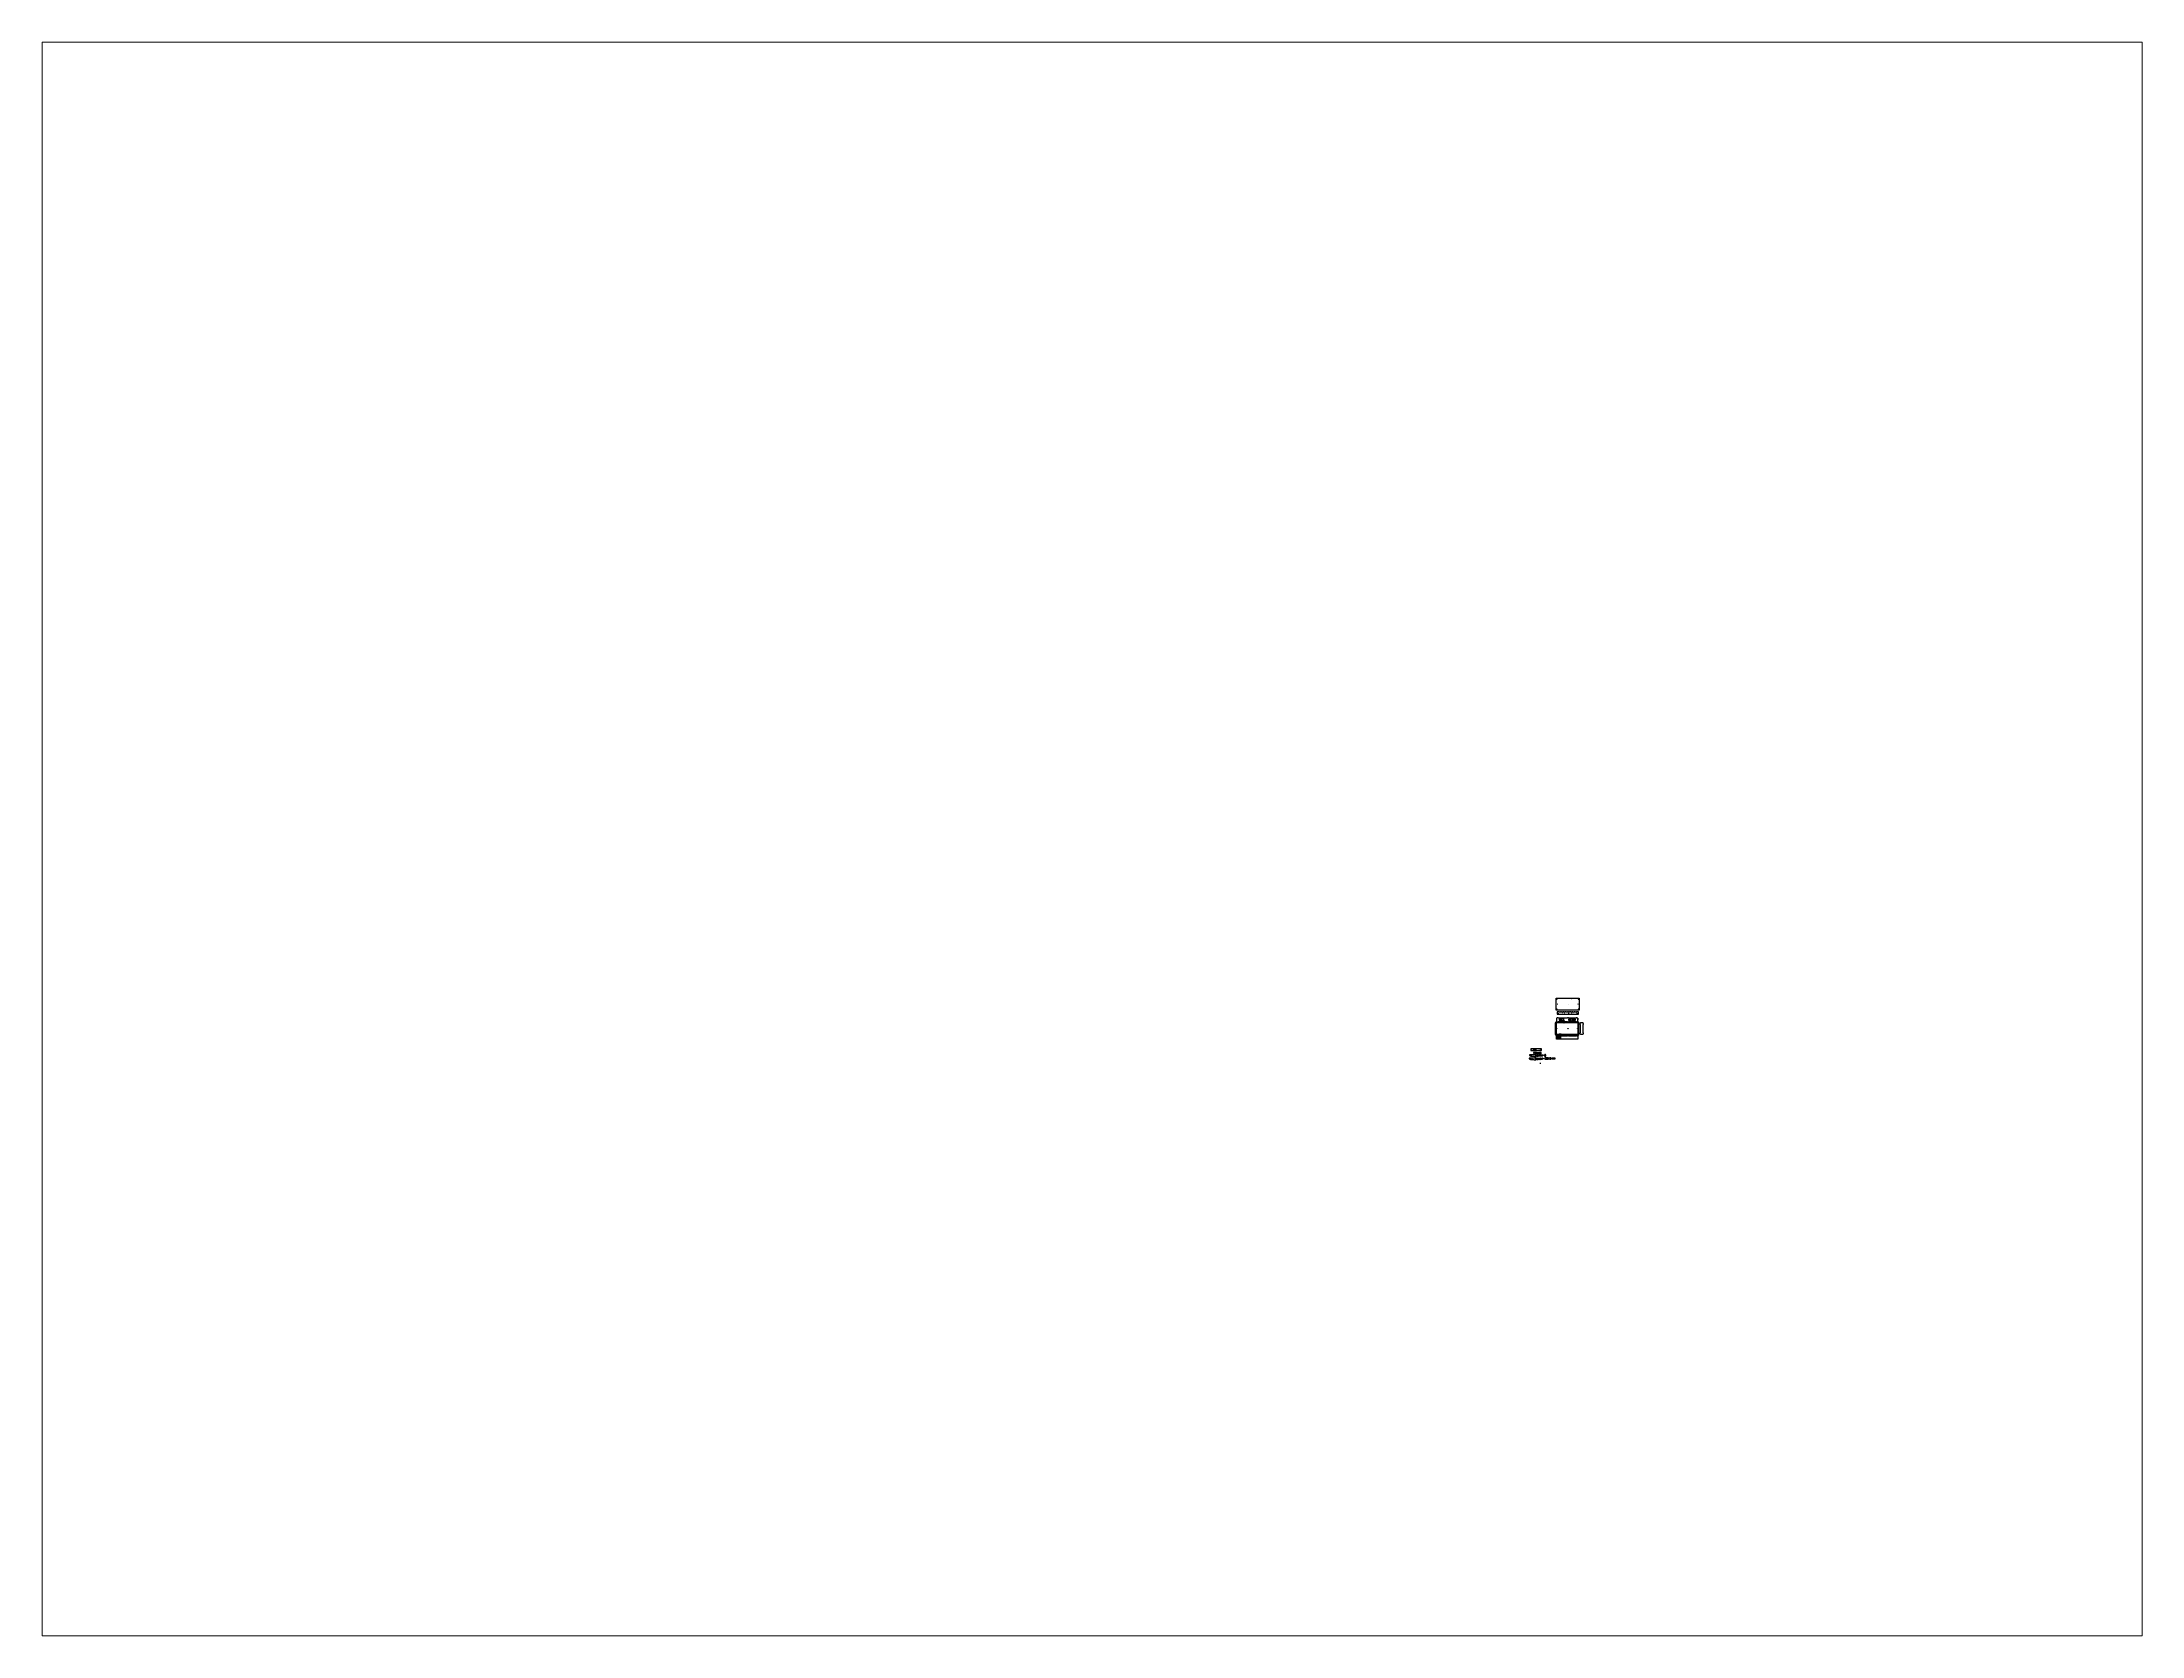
# Paper-space layout 'Layout1' of a CAD drawing. Header units: millimetres. Extents: x 26 to 231, y 20 to 176.
# The model-space entities are those that its viewports show. They can reach past a viewport. Long polylines and large blocks are cut down to what shows.
import ezdxf

# ---------------------------------------------------------------- set-up
doc = ezdxf.new("R2010")
doc.units = ezdxf.units.MM
doc.layers.add('MultiLayer', color=9, linetype='Continuous')
doc.layers.add('Text', color=7, linetype='Continuous')
doc.layers.add('Sketch Geometry (ANSI)', color=50, linetype='Continuous', lineweight=25, plot=False)
doc.styles.get("Standard").update_dxf_attribs({"font": 'arial.ttf'})

# ---------------------------------------------------------------- blocks, each defined once
blk = doc.blocks.new('NY_PMS_440_0025_PH_21')
at = {"layer": 'MultiLayer'}
h = blk.add_hatch(color=9, dxfattribs=at)
edge = h.paths.add_edge_path()
edge.add_arc((0, 0), 1.6, 0, 360)
blk = doc.blocks.new('NY_PMS_440_0025_PH_670')
at = {"layer": 'MultiLayer'}
h = blk.add_hatch(color=9, dxfattribs=at)
edge = h.paths.add_edge_path()
edge.add_arc((0, 0), 1.6, 0, 360)
blk = doc.blocks.new('NY_PMS_440_0025_PH_679')
at = {"layer": 'MultiLayer'}
h = blk.add_hatch(color=9, dxfattribs=at)
edge = h.paths.add_edge_path()
edge.add_arc((0, 0), 1.6, 0, 360)
blk = doc.blocks.new('NY_PMS_440_0025_PH_680')
at = {"layer": 'MultiLayer'}
h = blk.add_hatch(color=9, dxfattribs=at)
edge = h.paths.add_edge_path()
edge.add_arc((0, 0), 1.6, 0, 360)
blk = doc.blocks.new('KEYSTONE5001_938')
at = {"layer": 'MultiLayer'}
h = blk.add_hatch(color=9, dxfattribs=at)
edge = h.paths.add_edge_path()
edge.add_arc((0, 0), 1.02, 0, 360)
blk = doc.blocks.new('KEYSTONE5001_939')
at = {"layer": 'MultiLayer'}
h = blk.add_hatch(color=9, dxfattribs=at)
edge = h.paths.add_edge_path()
edge.add_arc((0, 0), 1.02, 0, 360)
blk = doc.blocks.new('KEYSTONE5001_940')
at = {"layer": 'MultiLayer'}
h = blk.add_hatch(color=9, dxfattribs=at)
edge = h.paths.add_edge_path()
edge.add_arc((0, 0), 1.02, 0, 360)
blk = doc.blocks.new('KEYSTONE5001_941')
at = {"layer": 'MultiLayer'}
h = blk.add_hatch(color=9, dxfattribs=at)
edge = h.paths.add_edge_path()
edge.add_arc((0, 0), 1.02, 0, 360)
blk = doc.blocks.new('KEYSTONE5001_942')
at = {"layer": 'MultiLayer'}
h = blk.add_hatch(color=9, dxfattribs=at)
edge = h.paths.add_edge_path()
edge.add_arc((0, 0), 1.02, 0, 360)
blk = doc.blocks.new('KEYSTONE5001_943')
at = {"layer": 'MultiLayer'}
h = blk.add_hatch(color=9, dxfattribs=at)
edge = h.paths.add_edge_path()
edge.add_arc((0, 0), 1.02, 0, 360)
blk = doc.blocks.new('KEYSTONE5001_944')
at = {"layer": 'MultiLayer'}
h = blk.add_hatch(color=9, dxfattribs=at)
edge = h.paths.add_edge_path()
edge.add_arc((0, 0), 1.02, 0, 360)
blk = doc.blocks.new('KEYSTONE5001_945')
at = {"layer": 'MultiLayer'}
h = blk.add_hatch(color=9, dxfattribs=at)
edge = h.paths.add_edge_path()
edge.add_arc((0, 0), 1.02, 0, 360)
blk = doc.blocks.new('KEYSTONE5000_946')
at = {"layer": 'MultiLayer'}
h = blk.add_hatch(color=9, dxfattribs=at)
edge = h.paths.add_edge_path()
edge.add_arc((0, 0), 1.02, 0, 360)
blk = doc.blocks.new('KEYSTONE5000_947')
at = {"layer": 'MultiLayer'}
h = blk.add_hatch(color=9, dxfattribs=at)
edge = h.paths.add_edge_path()
edge.add_arc((0, 0), 1.02, 0, 360)
blk = doc.blocks.new('KEYSTONE5000_948')
at = {"layer": 'MultiLayer'}
h = blk.add_hatch(color=9, dxfattribs=at)
edge = h.paths.add_edge_path()
edge.add_arc((0, 0), 1.02, 0, 360)
blk = doc.blocks.new('KEYSTONE5000_949')
at = {"layer": 'MultiLayer'}
h = blk.add_hatch(color=9, dxfattribs=at)
edge = h.paths.add_edge_path()
edge.add_arc((0, 0), 1.02, 0, 360)
blk = doc.blocks.new('KEYSTONE5000_950')
at = {"layer": 'MultiLayer'}
h = blk.add_hatch(color=9, dxfattribs=at)
edge = h.paths.add_edge_path()
edge.add_arc((0, 0), 1.02, 0, 360)
blk = doc.blocks.new('KEYSTONE5000_951')
at = {"layer": 'MultiLayer'}
h = blk.add_hatch(color=9, dxfattribs=at)
edge = h.paths.add_edge_path()
edge.add_arc((0, 0), 1.02, 0, 360)
blk = doc.blocks.new('KEYSTONE5000_952')
at = {"layer": 'MultiLayer'}
h = blk.add_hatch(color=9, dxfattribs=at)
edge = h.paths.add_edge_path()
edge.add_arc((0, 0), 1.02, 0, 360)
blk = doc.blocks.new('KEYSTONE5000_953')
at = {"layer": 'MultiLayer'}
h = blk.add_hatch(color=9, dxfattribs=at)
edge = h.paths.add_edge_path()
edge.add_arc((0, 0), 1.02, 0, 360)
blk = doc.blocks.new('CB35_36_CY_986')
at = {"layer": 'MultiLayer'}
blk.add_hatch(color=9, dxfattribs=at).paths.add_polyline_path([(-8.128, 4.826), (5.842, 4.826), (5.842, -4.826), (-8.128, -4.826)])
blk = doc.blocks.new('CB35_36_CY_987')
at = {"layer": 'MultiLayer'}
blk.add_hatch(color=9, dxfattribs=at).paths.add_polyline_path([(-8.128, 4.826), (5.842, 4.826), (5.842, -4.826), (-8.128, -4.826)])
blk = doc.blocks.new('NY_PMS_440_0025_PH_1516')
at = {"layer": 'MultiLayer'}
h = blk.add_hatch(color=9, dxfattribs=at)
edge = h.paths.add_edge_path()
edge.add_arc((0, 0), 1.6, 0, 360)
blk = doc.blocks.new('NY_PMS_440_0025_PH_1517')
at = {"layer": 'MultiLayer'}
h = blk.add_hatch(color=9, dxfattribs=at)
edge = h.paths.add_edge_path()
edge.add_arc((0, 0), 1.6, 0, 360)
blk = doc.blocks.new('NY_PMS_440_0025_PH_1518')
at = {"layer": 'MultiLayer'}
h = blk.add_hatch(color=9, dxfattribs=at)
edge = h.paths.add_edge_path()
edge.add_arc((0, 0), 1.6, 0, 360)
blk = doc.blocks.new('NY_PMS_440_0025_PH_1519')
at = {"layer": 'MultiLayer'}
h = blk.add_hatch(color=9, dxfattribs=at)
edge = h.paths.add_edge_path()
edge.add_arc((0, 0), 1.6, 0, 360)
blk = doc.blocks.new('NY_PMS_440_0025_PH_1520')
at = {"layer": 'MultiLayer'}
h = blk.add_hatch(color=9, dxfattribs=at)
edge = h.paths.add_edge_path()
edge.add_arc((0, 0), 1.6, 0, 360)
blk = doc.blocks.new('NY_PMS_440_0025_PH_1521')
at = {"layer": 'MultiLayer'}
h = blk.add_hatch(color=9, dxfattribs=at)
edge = h.paths.add_edge_path()
edge.add_arc((0, 0), 1.6, 0, 360)
blk = doc.blocks.new('CustomObjectsInViewport2_0')
at = {"color": 0}
blk.add_lwpolyline([(-10016, -10007), (-10016, -10009), (-10063, -10009), (-10063, -10007, 0.414214), (-10063, -10007), (-10067, -10007, 0.414214), (-10067, -10007), (-10067, -10009), (-10070, -10009, 0.414214), (-10072, -10011), (-10072, -10027, 0.414214), (-10070, -10029), (-10067, -10029), (-10067, -10030, 0.414214), (-10067, -10031), (-10063, -10031, 0.414214), (-10063, -10030), (-10063, -10029), (-10016, -10029), (-10016, -10030, 0.414214), (-10015, -10031), (-10011, -10031, 0.414214), (-10011, -10030), (-10011, -10029), (-10009, -10029, 0.414214), (-10007, -10027), (-10007, -10011, 0.414214), (-10009, -10009), (-10011, -10009), (-10011, -10007, 0.414214), (-10011, -10007), (-10015, -10007, 0.414214)], format="xyb", close=True, dxfattribs=at)
for points, weights, knots in [([(-10067, -10019), (-10067, -10018), (-10067, -10018), (-10067, -10018), (-10067, -10018), (-10065, -10018), (-10063, -10018), (-10063, -10018), (-10063, -10018), (-10063, -10018), (-10063, -10019), (-10063, -10019), (-10063, -10019), (-10065, -10019), (-10067, -10019), (-10067, -10019), (-10067, -10019)], [1, 1, 1, 0.707106781187, 1, 1, 1, 0.707106781187, 1, 1, 1, 0.707106781187, 1, 1, 1, 0.707106781187, 1], [0, 0, 0, 1, 1, 2.570796, 2.570796, 3.570796, 3.570796, 5.141593, 5.141593, 6.141593, 6.141593, 7.712389, 7.712389, 8.712389, 8.712389, 10.283185, 10.283185, 10.283185]), ([(-10037, -10023), (-10041, -10023), (-10041, -10019), (-10041, -10015), (-10037, -10015), (-10030, -10015), (-10022, -10015), (-10020, -10015), (-10019, -10016), (-10018, -10017), (-10018, -10018), (-10018, -10018), (-10018, -10019), (-10018, -10020), (-10019, -10021), (-10020, -10023), (-10022, -10023), (-10030, -10023), (-10037, -10023)], [1, 0.707106781187, 1, 0.707106781187, 1, 1, 1, 0.87121462813, 1, 1, 1, 0.859288106328, 1, 1, 1, 0.8674457249, 1, 1, 1], [0, 0, 0, 1.570796, 1.570796, 3.141593, 3.141593, 4.141593, 4.141593, 5.167843, 5.167843, 6.167843, 6.167843, 7.241683, 7.241683, 8.241683, 8.241683, 9.283185, 9.283185, 10.283185, 10.283185, 10.283185]), ([(-10011, -10020), (-10011, -10020), (-10011, -10021), (-10011, -10022), (-10011, -10022), (-10011, -10022), (-10012, -10022), (-10012, -10022), (-10012, -10021), (-10012, -10020), (-10012, -10020), (-10012, -10019), (-10013, -10019), (-10013, -10019), (-10014, -10019), (-10014, -10019), (-10014, -10019), (-10014, -10019), (-10014, -10018), (-10014, -10018), (-10014, -10018), (-10013, -10018), (-10013, -10018), (-10012, -10018), (-10012, -10017), (-10012, -10017), (-10012, -10016), (-10012, -10016), (-10012, -10016), (-10011, -10016), (-10011, -10016), (-10011, -10016), (-10011, -10016), (-10011, -10017), (-10011, -10017), (-10011, -10018), (-10010, -10018), (-10010, -10018), (-10009, -10018), (-10008, -10018), (-10008, -10018), (-10008, -10019), (-10008, -10019), (-10008, -10019), (-10009, -10019), (-10010, -10019), (-10010, -10019), (-10011, -10019), (-10011, -10020)], [1, 1, 1, 0.707106781187, 1, 1, 1, 0.707106781187, 1, 1, 1, 0.707106781187, 1, 1, 1, 0.707106781187, 1, 1, 1, 0.707106781187, 1, 1, 1, 0.707106781187, 1, 1, 1, 0.707106781187, 1, 1, 1, 0.707106781187, 1, 1, 1, 0.707106781187, 1, 1, 1, 0.707106781187, 1, 1, 1, 0.707106781187, 1, 1, 1, 0.707106781187, 1], [0, 0, 0, 1, 1, 2.570796, 2.570796, 3.570796, 3.570796, 5.141593, 5.141593, 6.141593, 6.141593, 7.712389, 7.712389, 8.712389, 8.712389, 10.283185, 10.283185, 11.283185, 11.283185, 12.853982, 12.853982, 13.853982, 13.853982, 15.424778, 15.424778, 16.424778, 16.424778, 17.995574, 17.995574, 18.995574, 18.995574, 20.566371, 20.566371, 21.566371, 21.566371, 23.137167, 23.137167, 24.137167, 24.137167, 25.707963, 25.707963, 26.707963, 26.707963, 28.27876, 28.27876, 29.27876, 29.27876, 30.849556, 30.849556, 30.849556])]:
    blk.add_rational_spline(points, weights, degree=2, knots=knots, dxfattribs=at)
blk = doc.blocks.new('CustomObjectsInViewport3_0')
at = {"color": 0}
for points, weights, knots in [([(-10052, -10030), (-10052, -10031), (-10051, -10031), (-10050, -10031), (-10048, -10031), (-10048, -10031), (-10048, -10030), (-10048, -10029), (-10048, -10029), (-10033, -10029), (-10018, -10029), (-10018, -10029), (-10018, -10030), (-10018, -10031), (-10018, -10031), (-10016, -10031), (-10015, -10031), (-10014, -10031), (-10014, -10030), (-10014, -10029), (-10014, -10029), (-10010, -10029), (-10007, -10029), (-10007, -10029), (-10007, -10028), (-10007, -10027), (-10007, -10026), (-10014, -10019), (-10007, -10011), (-10007, -10010), (-10007, -10009), (-10007, -10009), (-10007, -10009), (-10010, -10009), (-10014, -10009), (-10014, -10008), (-10014, -10007), (-10014, -10007), (-10015, -10007), (-10016, -10007), (-10018, -10007), (-10018, -10007), (-10018, -10007), (-10018, -10008), (-10018, -10009), (-10033, -10009), (-10048, -10009), (-10048, -10008), (-10048, -10007), (-10048, -10007), (-10048, -10007), (-10050, -10007), (-10051, -10007), (-10052, -10007), (-10052, -10007), (-10052, -10008), (-10052, -10009), (-10057, -10009), (-10061, -10009), (-10062, -10009), (-10062, -10009), (-10062, -10019), (-10062, -10028), (-10062, -10029), (-10061, -10029), (-10057, -10029), (-10052, -10029), (-10052, -10029), (-10052, -10030)], [1, 0.707106781187, 1, 1, 1, 0.707106781187, 1, 1, 1, 1, 1, 1, 1, 0.707106781187, 1, 1, 1, 0.707106781187, 1, 1, 1, 1, 1, 0.707106781187, 1, 1, 1, 0.75, 1, 1, 1, 0.707106781187, 1, 1, 1, 1, 1, 0.707106781187, 1, 1, 1, 0.707106781187, 1, 1, 1, 1, 1, 1, 1, 0.707106781187, 1, 1, 1, 0.707106781187, 1, 1, 1, 1, 1, 0.707106781187, 1, 1, 1, 0.707106781187, 1, 1, 1, 1, 1], [0, 0, 0, 1.570796, 1.570796, 2.570796, 2.570796, 4.141593, 4.141593, 5.141593, 5.141593, 6.141593, 6.141593, 7.141593, 7.141593, 8.712389, 8.712389, 9.712389, 9.712389, 11.283185, 11.283185, 12.283185, 12.283185, 13.283185, 13.283185, 14.853982, 14.853982, 15.853982, 15.853982, 17.29945, 17.29945, 18.29945, 18.29945, 19.870246, 19.870246, 20.870246, 20.870246, 21.870246, 21.870246, 23.441043, 23.441043, 24.441043, 24.441043, 26.011839, 26.011839, 27.011839, 27.011839, 28.011839, 28.011839, 29.011839, 29.011839, 30.582635, 30.582635, 31.582635, 31.582635, 33.153432, 33.153432, 34.153432, 34.153432, 35.153432, 35.153432, 36.724228, 36.724228, 37.724228, 37.724228, 39.295024, 39.295024, 40.295024, 40.295024, 41.295024, 41.295024, 41.295024]), ([(-10018, -10015), (-10018, -10014), (-10017, -10014), (-10016, -10014), (-10016, -10015), (-10016, -10016), (-10016, -10018), (-10014, -10018), (-10013, -10018), (-10012, -10018), (-10012, -10019), (-10012, -10020), (-10013, -10020), (-10014, -10020), (-10016, -10020), (-10016, -10021), (-10016, -10023), (-10016, -10024), (-10017, -10024), (-10018, -10024), (-10018, -10023), (-10018, -10021), (-10018, -10020), (-10019, -10020), (-10021, -10020), (-10022, -10020), (-10022, -10019), (-10022, -10018), (-10021, -10018), (-10019, -10018), (-10018, -10018), (-10018, -10016), (-10018, -10015)], [1, 0.707106781187, 1, 0.707106781187, 1, 1, 1, 1, 1, 0.707106781187, 1, 0.707106781187, 1, 1, 1, 1, 1, 0.707106781187, 1, 0.707106781187, 1, 1, 1, 1, 1, 0.707106781187, 1, 0.707106781187, 1, 1, 1, 1, 1], [0, 0, 0, 1.570796, 1.570796, 3.141593, 3.141593, 4.141593, 4.141593, 5.141593, 5.141593, 6.712389, 6.712389, 8.283185, 8.283185, 9.283185, 9.283185, 10.283185, 10.283185, 11.853982, 11.853982, 13.424778, 13.424778, 14.424778, 14.424778, 15.424778, 15.424778, 16.995574, 16.995574, 18.566371, 18.566371, 19.566371, 19.566371, 20.566371, 20.566371, 20.566371])]:
    blk.add_rational_spline(points, weights, degree=2, knots=knots, dxfattribs=at)
blk = doc.blocks.new('CustomObjectsInViewport6_0')
at = {"color": 0}
blk.add_rational_spline([(-10007, -10027), (-10007, -10029), (-10009, -10029), (-10013, -10029), (-10018, -10029), (-10019, -10029), (-10019, -10029), (-10019, -10030), (-10019, -10030), (-10019, -10031), (-10019, -10031), (-10023, -10031), (-10027, -10031), (-10027, -10031), (-10027, -10030), (-10027, -10030), (-10027, -10029), (-10027, -10029), (-10028, -10029), (-10030, -10029), (-10032, -10029), (-10032, -10029), (-10032, -10028), (-10032, -10027), (-10032, -10026), (-10032, -10025), (-10031, -10025), (-10021, -10025), (-10012, -10025), (-10011, -10025), (-10011, -10024), (-10011, -10019), (-10011, -10014), (-10011, -10013), (-10012, -10013), (-10021, -10013), (-10031, -10013), (-10032, -10013), (-10032, -10012), (-10032, -10010), (-10032, -10009), (-10032, -10009), (-10032, -10009), (-10030, -10009), (-10028, -10009), (-10027, -10009), (-10027, -10008), (-10027, -10008), (-10027, -10007), (-10027, -10007), (-10027, -10007), (-10023, -10007), (-10019, -10007), (-10019, -10007), (-10019, -10007), (-10019, -10008), (-10019, -10008), (-10019, -10009), (-10018, -10009), (-10013, -10009), (-10009, -10009), (-10007, -10009), (-10007, -10011), (-10007, -10019), (-10007, -10027)], [1, 0.707106781187, 1, 1, 1, 0.707106781187, 1, 1, 1, 0.707106781187, 1, 1, 1, 0.707106781187, 1, 1, 1, 0.707106781187, 1, 1, 1, 0.707106781187, 1, 1, 1, 0.707106781187, 1, 1, 1, 0.707106781187, 1, 1, 1, 0.707106781187, 1, 1, 1, 0.707106781187, 1, 1, 1, 0.707106781187, 1, 1, 1, 0.707106781187, 1, 1, 1, 0.707106781187, 1, 1, 1, 0.707106781187, 1, 1, 1, 0.707106781187, 1, 1, 1, 0.707106781187, 1, 1, 1], degree=2, knots=[0, 0, 0, 1.570796, 1.570796, 2.570796, 2.570796, 4.141593, 4.141593, 5.141593, 5.141593, 6.712389, 6.712389, 7.712389, 7.712389, 9.283185, 9.283185, 10.283185, 10.283185, 11.853982, 11.853982, 12.853982, 12.853982, 14.424778, 14.424778, 15.424778, 15.424778, 16.995574, 16.995574, 17.995574, 17.995574, 19.566371, 19.566371, 20.566371, 20.566371, 22.137167, 22.137167, 23.137167, 23.137167, 24.707963, 24.707963, 25.707963, 25.707963, 27.27876, 27.27876, 28.27876, 28.27876, 29.849556, 29.849556, 30.849556, 30.849556, 32.420352, 32.420352, 33.420352, 33.420352, 34.991149, 34.991149, 35.991149, 35.991149, 37.561945, 37.561945, 38.561945, 38.561945, 40.132741, 40.132741, 41.132741, 41.132741, 41.132741], dxfattribs=at)

msp = doc.modelspace()

# ---------------------------------------------------------------- linework, layer by layer
for p, q in [((544, 974), (544, 974)), ((586, 974), (586, 974)), ((628, 974), (628, 974)), ((670, 974), (670, 974)), ((880, 974), (880, 974)), ((890, 859), (890, 830)), ((528, 572), (533, 572))]:
    msp.add_line(p, q)
for points in [[(525, 1001), (510, 1001, -0.414214), (509, 1001), (509, 1210, -0.414214), (510, 1211), (525, 1211), (899, 1211), (914, 1211, -0.414214), (914, 1210), (914, 1001, -0.414214), (914, 1001), (899, 1001)], [(516, 796), (890, 796, -0.414214), (905, 780), (905, 571, -0.414214), (890, 556), (516, 556, -0.414214), (500, 571), (500, 780, -0.414214)], [(516, 800), (530, 800), (530, 797, 0.414214), (531, 796), (545, 796, 0.414214), (545, 797), (545, 800), (711, 800), (711, 797, 0.414214), (711, 796), (725, 796, 0.414214), (726, 797), (726, 800), (860, 800), (860, 797, 0.414214), (861, 796), (875, 796, 0.414214), (875, 797), (875, 800), (890, 800, 0.414117), (890, 801), (890, 859, 0.414311), (890, 859), (875, 859), (875, 863, 0.414214), (875, 863), (861, 863, 0.414214), (860, 863), (860, 859), (726, 859), (726, 863, 0.414214), (725, 863), (711, 863, 0.414214), (711, 863), (711, 859), (545, 859), (545, 863, 0.414214), (545, 863), (531, 863, 0.414214), (530, 863), (530, 859), (516, 859, 0.414214), (515, 859), (515, 801, 0.414214), (516, 800)], [(587, 830), (587, 841, 0.414214), (586, 842), (562, 842, 0.414214), (561, 841), (561, 830), (561, 823, 0.414214), (562, 822), (586, 822, 0.414214), (587, 823)], [(615, 848), (628, 848, -0.21258), (639, 837), (639, 823, -0.21258), (628, 812), (615, 812, -0.21258), (604, 823), (604, 837, -0.21258)], [(750, 830), (750, 841, 0.414214), (749, 842), (725, 842, 0.414214), (724, 841), (724, 830), (724, 823, 0.414214), (725, 822), (749, 822, 0.414214), (750, 823)], [(791, 848), (778, 848, 0.21258), (767, 837), (767, 823, 0.21258), (778, 812), (791, 812, 0.21258), (802, 823), (802, 837, 0.21258)], [(810, 830), (810, 823, 0.414214), (811, 822), (849, 822, 0.414214), (850, 823), (850, 830), (850, 841, 0.414214), (849, 842), (811, 842, 0.414214), (810, 841)], [(935, 751), (931, 751, -0.414214), (931, 751), (931, 765, -0.414214), (931, 766), (935, 766), (935, 780, -0.414214), (935, 781), (979, 781, -0.414214), (980, 780), (980, 766), (983, 766, -0.414214), (984, 765), (984, 751, -0.414214), (983, 751), (980, 751), (980, 601), (983, 601, -0.414214), (984, 600), (984, 586, -0.414214), (983, 586), (980, 586), (980, 571, -0.414214), (979, 571), (935, 571, -0.414214), (935, 571), (935, 586), (931, 586, -0.414214), (931, 586), (931, 600, -0.414214), (931, 601), (935, 601)], [(516, 551), (530, 551), (530, 555, -0.414214), (531, 555), (545, 555, -0.414214), (545, 555), (545, 551), (711, 551), (711, 555, -0.414214), (711, 555), (725, 555, -0.414214), (726, 555), (726, 551), (860, 551), (860, 555, -0.414214), (861, 555), (875, 555, -0.414214), (875, 555), (875, 551), (890, 551, -0.414117), (890, 551), (890, 493, -0.414311), (890, 492), (875, 492), (875, 489, -0.414214), (875, 488), (861, 488, -0.414214), (860, 489), (860, 492), (726, 492), (726, 489, -0.414214), (725, 488), (711, 488, -0.414214), (711, 489), (711, 492), (545, 492), (545, 489, -0.414214), (545, 488), (531, 488, -0.414214), (530, 489), (530, 492), (516, 492, -0.414214), (515, 493), (515, 551, -0.414214), (516, 551)], [(528, 503), (539, 503, 0.414214), (539, 504), (539, 533, 0.414214), (539, 533), (528, 533, 0.414214), (527, 533), (527, 504, 0.414214)], [(543, 503), (554, 503, 0.414214), (554, 504), (554, 533, 0.414214), (554, 533), (543, 533, 0.414214), (542, 533), (542, 504, 0.414214)], [(567, 499), (575, 499, 0.414214), (575, 500), (575, 529, 0.414214), (575, 529), (567, 529, 0.414214), (566, 529), (566, 500, 0.414214)], [(581, 499), (589, 499, 0.414214), (590, 500), (590, 529, 0.414214), (589, 529), (581, 529, 0.414214), (581, 529), (581, 500, 0.414214)]]:
    msp.add_lwpolyline(points, format="xyb", close=True)
for points in [[(513, 1196), (513, 1181), (517, 1181), (517, 1196)], [(910, 1196), (910, 1181), (906, 1181), (906, 1196)], [(504, 766), (504, 751), (508, 751), (508, 766)], [(513, 1016), (513, 1031), (517, 1031), (517, 1016)], [(530, 792), (545, 792), (545, 788), (530, 788)], [(543, 932), (558, 932), (558, 936), (543, 936)], [(711, 792), (726, 792), (726, 788), (711, 788)], [(723, 932), (738, 932), (738, 936), (723, 936)], [(860, 792), (875, 792), (875, 788), (860, 788)], [(873, 932), (888, 932), (888, 936), (873, 936)], [(901, 751), (901, 766), (897, 766), (897, 751)], [(910, 1016), (910, 1031), (906, 1031), (906, 1016)], [(504, 586), (504, 601), (508, 601), (508, 586)], [(530, 560), (545, 560), (545, 564), (530, 564)], [(711, 560), (726, 560), (726, 564), (711, 564)], [(860, 560), (875, 560), (875, 564), (860, 564)], [(901, 601), (901, 586), (897, 586), (897, 601)]]:
    msp.add_lwpolyline(points, close=True)
at = {"color": 242, "true_color": 0xcd2027}
for points in [[(529, 928), (902, 928, 0.414214), (903, 929), (903, 944), (903, 973, 0.414214), (902, 974), (879, 974, 0.414214), (878, 973), (878, 964, -2.414214), (878, 964), (875, 964), (872, 964, -2.414214), (872, 964), (872, 973, 0.414214), (871, 974), (866, 974, 0.414214), (865, 973), (865, 967, -0.414214), (864, 966), (855, 966), (846, 966, -0.414214), (845, 967), (845, 973, 0.414214), (844, 974), (839, 974, 0.414214), (838, 973), (838, 964, -2.414214), (838, 964), (835, 964), (832, 964, -2.414214), (832, 964), (832, 973, 0.414214), (831, 974), (826, 974, 0.414214), (825, 973), (825, 967, -0.414214), (824, 966), (815, 966), (806, 966, -0.414214), (805, 967), (805, 973, 0.414214), (804, 974), (799, 974, 0.414214), (798, 973), (798, 964, -2.414214), (798, 964), (795, 964), (792, 964, -2.414214), (792, 964), (792, 973, 0.414214), (791, 974), (786, 974, 0.414214), (785, 973), (785, 967, -0.414214), (784, 966), (775, 966), (766, 966, -0.414214), (765, 967), (765, 973, 0.414214), (764, 974), (759, 974, 0.414214), (758, 973), (758, 964, -2.414214), (758, 964), (755, 964), (752, 964, -2.414214), (752, 964), (752, 973, 0.414214), (751, 974), (746, 974, 0.414214), (745, 973), (745, 967, -0.414214), (744, 966), (735, 966), (726, 966, -0.414214), (725, 967), (725, 973, 0.414214), (724, 974), (719, 974, 0.414214), (718, 973), (718, 964, -2.414214), (718, 964), (715, 964), (712, 964, -2.414214), (712, 964), (712, 973, 0.414214), (711, 974), (706, 974, 0.414214), (705, 973), (705, 967, -0.414214), (704, 966), (695, 966), (686, 966, -0.414214), (685, 967), (685, 973, 0.414214), (684, 974), (679, 974, 0.414214), (678, 973), (678, 964, -2.414214), (678, 964), (675, 964), (672, 964, -2.414214), (672, 964), (672, 973, 0.414214), (671, 974), (666, 974, 0.414214), (665, 973), (665, 967, -0.414214), (664, 966), (655, 966), (646, 966, -0.414214), (645, 967), (645, 973, 0.414214), (644, 974), (639, 974, 0.414214), (638, 973), (638, 964, -2.414214), (638, 964), (635, 964), (632, 964, -2.414214), (632, 964), (632, 973, 0.414214), (631, 974), (626, 974, 0.414214), (625, 973), (625, 967, -0.414214), (624, 966), (615, 966), (606, 966, -0.414214), (605, 967), (605, 973, 0.414214), (604, 974), (599, 974, 0.414214), (598, 973), (598, 964, -2.414214), (598, 964), (595, 964), (592, 964, -2.414214), (592, 964), (592, 973, 0.414214), (591, 974), (586, 974, 0.414214), (585, 973), (585, 967, -0.414214), (584, 966), (575, 966), (566, 966, -0.414214), (565, 967), (565, 973, 0.414214), (564, 974), (559, 974, 0.414214), (558, 973), (558, 964, -2.414214), (558, 964), (555, 964), (552, 964, -2.414214), (552, 964), (552, 973, 0.414214), (551, 974), (528, 974, 0.414214), (528, 973), (528, 944), (528, 929, 0.414214)], [(155, 188, 0.29898), (155, 188, 0.002297), (155, 189, 0.29898), (155, 189, 0.037995), (152, 191, -0.337234), (152, 191, 0.002207), (152, 192, -0.337234), (152, 192, 0.037995), (156, 193, 0.29898), (156, 193, 0.002297), (156, 194, 0.29898), (156, 194, 0.037995), (153, 196, -0.337234), (153, 196, 0.002207), (153, 197, -0.337234), (153, 197, 0.037995), (156, 198, 0.29898), (156, 198, 0.002297), (156, 199, 0.29898), (156, 199, 0.037995), (153, 200, -0.337234), (153, 200, 0.002207), (153, 201, -0.337234), (153, 202, 0.037995), (156, 203, 0.29898), (157, 203, 0.002297), (157, 204, 0.29898), (157, 204, 0.037995), (153, 205, -0.337234), (153, 205, 0.002207), (153, 206, -0.337234), (153, 206, 0.037995), (157, 207, 0.29898), (157, 207, 0.002297), (157, 208, 0.29898), (157, 209, 0.037995), (153, 210, -0.337234), (153, 210, 0.002207), (153, 211, -0.337233), (153, 211, 0.037994), (156, 212, 0.29898), (157, 212, 0.002297), (157, 213, 0.29898), (156, 213, 0.037035), (153, 214, 0.052181), (153, 214), (44, 214, 0.132002), (43, 214, 0.266228), (40, 208, 0.253418), (43, 201), (65, 189, 0.052962), (67, 189, 0.038372), (67, 189), (129, 189, -0.414214), (129, 189), (129, 185, 0.414214), (130, 185), (132, 185), (138, 185), (154, 185, 0.74267), (154, 185, 0.029539), (151, 186, -0.337234), (151, 187, 0.002197), (151, 188, -0.337213), (152, 188, 0.037974)], [(68, 197, -2.414214), (68, 197), (68, 207, -2.414214), (68, 207), (72, 207, -2.414214), (72, 207), (72, 197, -2.414214), (72, 197)], [(169, 188, -0.29898), (169, 188, -0.002297), (169, 189, -0.29898), (169, 189, -0.037995), (172, 191, 0.337234), (172, 191, -0.002207), (172, 192, 0.337234), (172, 192, -0.037995), (168, 193, -0.29898), (168, 193, -0.002297), (168, 194, -0.29898), (168, 194, -0.037995), (171, 195, 0.337234), (171, 196, -0.002207), (171, 197, 0.337234), (171, 197, -0.037995), (168, 197, -0.29898), (168, 198, -0.002297), (168, 199, -0.29898), (168, 199, -0.037995), (171, 200, 0.337234), (171, 200, -0.002207), (171, 201, 0.337234), (171, 201, -0.037995), (168, 202, -0.29898), (167, 202, -0.002297), (167, 203, -0.29898), (167, 204, -0.037995), (171, 205, 0.337234), (171, 205, -0.002207), (171, 206, 0.337234), (171, 206, -0.037995), (167, 207, -0.29898), (167, 207, -0.002297), (167, 208, -0.29898), (167, 208, -0.037995), (171, 209, 0.337234), (171, 210, -0.002207), (171, 211, 0.337233), (171, 211, -0.037994), (168, 212, -0.29898), (167, 212, -0.002297), (167, 213, -0.29898), (168, 213, -0.037035), (171, 214, -0.052181), (171, 214), (280, 214, -0.132002), (281, 214, -0.266228), (284, 207, -0.253418), (281, 201), (259, 189, -0.052962), (257, 189, -0.038372), (257, 189), (195, 189, 0.414214), (195, 189), (195, 185, -0.414214), (194, 185), (192, 185), (186, 185), (170, 185, -0.74267), (170, 185, -0.029539), (173, 186, 0.337234), (173, 186, -0.002197), (173, 187, 0.337213), (172, 187, -0.037974)], [(256, 196, 2.414214), (256, 197), (256, 206, 2.414214), (256, 206), (252, 206, 2.414214), (252, 206), (252, 197, 2.414214), (252, 196)], [(311, 188, 0.414214), (312, 187), (320, 187, 0.414214), (321, 188), (321, 193), (325, 193, 0.414214), (326, 194), (326, 212, 0.414214), (325, 213), (321, 213), (321, 218, 0.414214), (320, 219), (312, 219, 0.414214), (311, 218), (311, 213), (307, 213, 0.414214), (306, 212), (306, 194, 0.414214), (307, 193), (311, 193)]]:
    msp.add_lwpolyline(points, format="xyb", close=True, dxfattribs=at)
for points in [[(603, 846), (603, 846)], [(603, 814), (603, 814)], [(605, 849), (606, 849)], [(606, 811), (605, 811)], [(637, 849), (638, 849)], [(638, 811), (637, 811)], [(640, 846), (640, 846)], [(640, 814), (640, 814)], [(766, 846), (766, 846)], [(766, 814), (766, 814)], [(769, 849), (768, 849)], [(768, 811), (769, 811)], [(801, 849), (800, 849)], [(800, 811), (801, 811)], [(803, 846), (803, 846)], [(803, 814), (803, 814)]]:
    msp.add_lwpolyline(points)
at = {"color": 165, "true_color": 0x5e67af}
for points in [[(34, 150, 0.248049), (37, 143), (59, 132, 0.094323), (61, 131), (123, 131, -0.414214), (123, 131), (123, 128, 0.414214), (124, 127), (126, 127), (151, 127, 0.356751), (152, 127, 0.024505), (153, 138, -0.195334), (154, 140, 0.189209), (155, 142, 0.016186), (156, 150), (156, 154, 0.414214), (154, 156), (85, 156, -0.293253), (85, 157, 0.293253), (83, 158), (79, 158, 0.293253), (77, 157, -0.293253), (77, 156), (51, 156, -0.293253), (51, 157, 0.293253), (49, 158), (45, 158, 0.293253), (43, 157, -0.293253), (43, 156), (38, 156, 0.132002), (37, 156, 0.268935), (34, 150, -0.002526)], [(49, 156), (49, 154, -0.414214), (49, 154), (45, 154, -0.414214), (45, 154), (45, 156, -0.414214), (45, 156), (49, 156, -0.414214)], [(62, 139, -2.414214), (62, 139), (62, 149, -2.414214), (62, 149), (66, 149, -2.414214), (66, 149), (66, 139, -2.923988), (66, 139)], [(83, 156), (83, 154, -0.414214), (83, 154), (79, 154, -0.414214), (79, 154), (79, 156, -0.414214), (79, 156), (83, 156, -0.414214)], [(141, 135), (146, 135, -0.414214), (146, 135), (146, 133, -0.414214), (146, 133), (141, 133, -0.414214), (141, 133), (141, 135, -0.414214)], [(151, 143), (151, 152, -0.414214), (151, 152), (153, 152, -0.414214), (153, 152), (153, 143, -0.414214), (153, 143), (151, 143, -0.414214)], [(285, 150, -0.248049), (282, 143), (259, 132, -0.094323), (258, 131), (196, 131, 0.414214), (195, 131), (195, 128, -0.414214), (195, 127), (193, 127), (167, 127, -0.356751), (167, 127, -0.024505), (165, 138, 0.195334), (165, 140, -0.189209), (163, 142, -0.016186), (163, 150), (163, 154, -0.414214), (165, 156), (233, 156, 0.293253), (234, 157, -0.293253), (235, 158), (239, 158, -0.293253), (241, 157, 0.293253), (242, 156), (267, 156, 0.293253), (268, 157, -0.293253), (269, 158), (273, 158, -0.293253), (275, 157, 0.293253), (276, 156), (281, 156, -0.132002), (281, 156, -0.268935), (285, 150, 0.002526)], [(167, 143), (167, 152, 0.414214), (167, 152), (165, 152, 0.414214), (165, 152), (165, 143, 0.414214), (165, 143), (167, 143, 0.414214)], [(177, 135), (173, 135, 0.414214), (173, 135), (173, 133, 0.414214), (173, 133), (177, 133, 0.414214), (177, 133), (177, 135, 0.414214)], [(235, 156), (235, 154, 0.414214), (235, 154), (239, 154, 0.414214), (239, 154), (239, 156, 0.414214), (239, 156), (235, 156, 0.414214)], [(256, 139, 2.414214), (256, 139), (256, 149, 2.414214), (256, 149), (252, 149, 2.414214), (252, 149), (252, 139, 2.923988), (252, 139)], [(269, 156), (269, 154, 0.414214), (269, 154), (273, 154, 0.414214), (273, 154), (273, 156, 0.414214), (273, 156), (269, 156, 0.414214)]]:
    msp.add_lwpolyline(points, format="xyb", close=True, dxfattribs=at)
at = {"color": 114, "true_color": 0x139b48}
for points in [[(252, 322, 0.414214), (251, 323), (68, 323, 0.414214), (67, 322), (67, 303, 0.414214), (68, 302), (75, 302, -0.414214), (75, 302), (75, 298, -0.414214), (75, 298), (68, 298, 0.414214), (67, 297), (67, 291, 0.414214), (68, 290), (251, 290, 0.414214), (252, 291), (252, 297, 0.414214), (251, 298), (244, 298, -0.414214), (244, 298), (244, 302, -0.414214), (244, 302), (251, 302, 0.414214), (252, 303)], [(114, 296, 0.137707), (120, 316, 1), (114, 316, -0.137707), (109, 300, 1)], [(145, 316, 0.05273), (147, 298, -1), (141, 297, -0.05273), (139, 316, -1)], [(159, 295, -0.414214), (159, 295), (169, 295, -0.414214), (169, 295), (169, 293, -0.414214), (169, 293), (159, 293, -0.414214), (159, 293)], [(214, 293), (204, 293, -0.414214), (204, 293), (204, 295, -0.414214), (204, 295), (214, 295, -0.414214), (214, 295), (214, 293, -0.414214)]]:
    msp.add_lwpolyline(points, format="xyb", close=True, dxfattribs=at)
at = {"color": 165, "true_color": 0x5e67af}
for points in [[(90, 135), (94, 135), (94, 133), (90, 133)], [(229, 135), (224, 135), (224, 133), (229, 133)]]:
    msp.add_lwpolyline(points, close=True, dxfattribs=at)
at = {"color": 52, "true_color": 0xc8c92d}
for points in [[(141, 229), (155, 229, 0.018011), (154, 230, 0.007013), (155, 231, 0.048281), (158, 230, 0.007013), (159, 231, 0.048281), (156, 234, 0.00756), (157, 235, 0.048281), (160, 235, 0.007013), (161, 236, 0.048281), (158, 238, 0.007013), (158, 239, 0.048281), (162, 239, 0.007013), (162, 240, 0.048281), (159, 242, 0.007013), (159, 243, 0.048281), (163, 244, 0.007013), (163, 245, 0.048281), (160, 247, 0.007013), (160, 248, 0.048281), (164, 249, 0.007013), (164, 250, 0.048281), (160, 251, 0.007013), (160, 252, 0.048281), (164, 254, 0.007057), (163, 255, 0.018956), (162, 255, -0.131865), (161, 256), (160, 257, 0.197777), (158, 258), (117, 258, 0.127475), (116, 258, 0.565437), (116, 245)], [(155, 240, -2.414214), (154, 239), (152, 239, -2.414214), (152, 240), (152, 251, -2.414214), (152, 251), (154, 251, -2.414214), (155, 251)], [(187, 229), (173, 229, -0.018011), (174, 230, -0.007013), (174, 231, -0.048281), (170, 230, -0.007013), (169, 231, -0.048281), (172, 234, -0.00756), (171, 235, -0.048281), (168, 235, -0.007013), (167, 236, -0.048281), (170, 238, -0.007013), (170, 239, -0.048281), (166, 239, -0.007013), (166, 241, -0.048281), (169, 243, -0.007013), (169, 244, -0.048281), (165, 244, -0.007013), (165, 245, -0.048281), (168, 247, -0.007013), (168, 248, -0.048281), (165, 249, -0.007013), (165, 250, -0.048281), (168, 251, -0.007013), (168, 253, -0.048281), (165, 254, -0.007057), (165, 255, -0.018956), (166, 256, 0.131865), (167, 256), (169, 258, -0.197777), (170, 258), (211, 258, -0.127475), (212, 258, -0.565437), (212, 245)], [(173, 240, 2.414214), (174, 240), (176, 240, 2.414214), (177, 240), (177, 251, 2.414214), (176, 252), (174, 252, 2.414214), (173, 251)]]:
    msp.add_lwpolyline(points, format="xyb", close=True, dxfattribs=at)
at = {"color": 114, "true_color": 0x139b48}
msp.add_lwpolyline([(252, 303), (252, 322)], dxfattribs=at)
for centre, radius in [((529, 1206), 1.6), ((656, 1206), 1.6), ((777, 1206), 1.6), ((895, 1206), 1.6), ((520, 776), 1.6), ((529, 1106), 1.6), ((529, 1005), 1.6), ((605, 846), 2.75), ((605, 814), 2.75), ((637, 846), 2.75), ((637, 814), 2.75), ((647, 776), 1.6), ((649, 814), 2.75), ((727, 1106), 1.6), ((727, 1005), 1.6), ((768, 846), 2.75), ((768, 814), 2.75), ((768, 776), 1.6), ((800, 846), 2.75), ((800, 814), 2.75), ((813, 814), 2.75), ((886, 776), 1.6), ((895, 1106), 1.6), ((895, 1005), 1.6), ((520, 676), 1.6), ((520, 575), 1.6), ((718, 676), 1.6), ((718, 575), 1.6), ((886, 676), 1.6), ((886, 575), 1.6)]:
    msp.add_circle(centre, radius)
at = {"color": 242, "true_color": 0xcd2027}
for centre, radius in [((532, 948), 1.6), ((566, 961), 0.45), ((584, 961), 0.45), ((606, 961), 0.45), ((624, 961), 0.45), ((646, 961), 0.45), ((659, 948), 1.6), ((664, 961), 0.45), ((686, 961), 0.45), ((704, 961), 0.45), ((726, 961), 0.45), ((731, 948), 1.6), ((744, 961), 0.45), ((766, 961), 0.45), ((781, 948), 1.6), ((784, 961), 0.45), ((806, 961), 0.45), ((824, 961), 0.45), ((846, 961), 0.45), ((864, 961), 0.45), ((898, 948), 1.6), ((47, 208), 1.6), ((135, 188), 1.6), ((189, 188), 1.6), ((277, 207), 1.6), ((316, 203), 5.65)]:
    msp.add_circle(centre, radius, dxfattribs=at)
at = {"color": 165, "true_color": 0x5e67af}
for centre in [(41, 150), (129, 130), (190, 130), (277, 150)]:
    msp.add_circle(centre, 1.6, dxfattribs=at)
at = {"color": 114, "true_color": 0x139b48}
for centre in [(82, 317), (232, 317)]:
    msp.add_circle(centre, 2.75, dxfattribs=at)
at = {"color": 52, "true_color": 0xc8c92d}
for centre, radius in [((120, 251), 1.6), ((149, 232), 1.6), ((179, 233), 1.6), ((208, 252), 1.6), ((232, 244), 4)]:
    msp.add_circle(centre, radius, dxfattribs=at)
msp.add_rational_spline([(243, 232), (243, 244), (243, 256), (243, 257), (242, 257), (239, 257), (236, 257), (236, 258), (236, 259), (236, 260), (236, 260), (230, 260), (225, 260), (224, 260), (224, 259), (224, 258), (224, 257), (224, 257), (224, 257), (224, 244), (224, 231), (224, 231), (224, 231), (224, 230), (224, 228), (224, 228), (225, 228), (230, 228), (236, 228), (236, 228), (236, 228), (236, 230), (236, 231), (239, 231), (242, 231), (243, 231), (243, 232)], [1, 1, 1, 0.707106781187, 1, 1, 1, 1, 1, 0.707106781187, 1, 1, 1, 0.707106781187, 1, 1, 1, 1, 1, 1, 1, 1, 1, 1, 1, 0.707106781187, 1, 1, 1, 0.707106781187, 1, 1, 1, 1, 1, 0.707106781187, 1], degree=2, knots=[0, 0, 0, 1, 1, 2.570796, 2.570796, 3.570796, 3.570796, 4.570796, 4.570796, 6.141593, 6.141593, 7.141593, 7.141593, 8.712389, 8.712389, 9.712389, 9.712389, 10.712389, 10.712389, 11.712389, 11.712389, 12.712389, 12.712389, 13.712389, 13.712389, 15.283185, 15.283185, 16.283185, 16.283185, 17.853982, 17.853982, 18.853982, 18.853982, 19.853982, 19.853982, 21.424778, 21.424778, 21.424778], dxfattribs=at)
at = {"layer": 'Sketch Geometry (ANSI)'}
for p, q in [((569, 592), (571, 592)), ((571, 592), (571, 583)), ((586, 592), (585, 592)), ((585, 592), (585, 583))]:
    msp.add_line(p, q, dxfattribs=at)
at = {"layer": 'Sketch Geometry (ANSI)', "color": 30, "true_color": 0xf26722}
msp.add_line((230, 77), (230, 56), dxfattribs=at)
at = {"layer": 'Sketch Geometry (ANSI)'}
msp.add_lwpolyline([(516, 781), (890, 781, -0.414214), (890, 780), (890, 571, -0.414214), (890, 571), (516, 571, -0.414214), (515, 571), (515, 780, -0.414214)], format="xyb", close=True, dxfattribs=at)
for centre in [(571, 583), (585, 583)]:
    msp.add_circle(centre, 1.7, dxfattribs=at)

# ---------------------------------------------------------------- block references
at = {"color": 2, "true_color": 0xf1eb1f}
for p in [(529, 1106), (520, 676)]:
    msp.add_blockref('NY_PMS_440_0025_PH_1516', p, dxfattribs=at)
at = {"color": 244, "true_color": 0x991b1e}
for name, p in [('CustomObjectsInViewport2_0', (10382, 10169)), ('CustomObjectsInViewport6_0', (10423, 10169)), ('CustomObjectsInViewport3_0', (10494, 10169))]:
    msp.add_blockref(name, p, dxfattribs=at)
at = {"layer": 'Sketch Geometry (ANSI)', "color": 2, "true_color": 0xf1eb1f}
for name, p in [('NY_PMS_440_0025_PH_1521', (529, 1206)), ('NY_PMS_440_0025_PH_21', (656, 1206)), ('NY_PMS_440_0025_PH_670', (777, 1206)), ('NY_PMS_440_0025_PH_1520', (895, 1206)), ('NY_PMS_440_0025_PH_1521', (520, 776)), ('NY_PMS_440_0025_PH_1518', (529, 1005)), ('NY_PMS_440_0025_PH_21', (647, 776)), ('NY_PMS_440_0025_PH_679', (727, 1106)), ('NY_PMS_440_0025_PH_680', (727, 1005)), ('NY_PMS_440_0025_PH_670', (768, 776)), ('NY_PMS_440_0025_PH_1520', (886, 776)), ('NY_PMS_440_0025_PH_1517', (895, 1106)), ('NY_PMS_440_0025_PH_1519', (895, 1005)), ('NY_PMS_440_0025_PH_1518', (520, 575)), ('NY_PMS_440_0025_PH_679', (718, 676)), ('NY_PMS_440_0025_PH_680', (718, 575)), ('NY_PMS_440_0025_PH_1517', (886, 676)), ('NY_PMS_440_0025_PH_1519', (886, 575))]:
    msp.add_blockref(name, p, dxfattribs=at)
at = {"layer": 'Sketch Geometry (ANSI)', "rotation": 90}
for name, p in [('KEYSTONE5000_953', (578, 1022)), ('KEYSTONE5001_945', (595, 1022)), ('KEYSTONE5000_952', (617, 1022)), ('KEYSTONE5001_944', (634, 1022)), ('KEYSTONE5000_951', (657, 1022)), ('KEYSTONE5001_943', (674, 1022)), ('KEYSTONE5000_950', (697, 1022)), ('KEYSTONE5001_942', (713, 1022)), ('KEYSTONE5000_949', (746, 1022)), ('KEYSTONE5001_941', (763, 1022)), ('KEYSTONE5000_948', (786, 1022)), ('KEYSTONE5001_940', (803, 1022)), ('KEYSTONE5000_947', (826, 1022)), ('KEYSTONE5001_939', (843, 1022)), ('KEYSTONE5000_946', (865, 1022)), ('KEYSTONE5001_938', (882, 1022)), ('CB35_36_CY_987', (533, 580)), ('CB35_36_CY_986', (548, 580)), ('KEYSTONE5000_953', (571, 583)), ('KEYSTONE5001_945', (585, 583)), ('KEYSTONE5000_952', (609, 592)), ('KEYSTONE5001_944', (625, 592)), ('KEYSTONE5000_951', (648, 592)), ('KEYSTONE5001_943', (665, 592)), ('KEYSTONE5000_950', (688, 592)), ('KEYSTONE5001_942', (705, 592)), ('KEYSTONE5000_949', (738, 592)), ('KEYSTONE5001_941', (754, 592)), ('KEYSTONE5000_948', (777, 592)), ('KEYSTONE5001_940', (794, 592)), ('KEYSTONE5000_947', (817, 592)), ('KEYSTONE5001_939', (834, 592)), ('KEYSTONE5000_946', (857, 592)), ('KEYSTONE5001_938', (873, 592))]:
    msp.add_blockref(name, p, dxfattribs=at)

# ---------------------------------------------------------------- texts
at = {"layer": 'Text', "color": 40, "true_color": 0xf8d731}
for s, p in [('+12', (527, 536)), ('neg', (542, 536)), ('B+', (566, 536)), ('B-', (584, 536)), ('B+', (605, 536)), ('B-', (623, 536)), ('B+', (644, 536)), ('B-', (662, 536)), ('B+', (684, 536)), ('B-', (702, 536)), ('B+', (734, 536)), ('B-', (752, 536)), ('B+', (773, 536)), ('B-', (791, 536)), ('B+', (813, 536)), ('B-', (831, 536)), ('B+', (853, 536)), ('B-', (871, 536))]:
    msp.add_text(s, height=5, dxfattribs=at).set_placement(p)

psp = doc.layouts.get("Layout1")

# ---------------------------------------------------------------- viewports
at = {"layer": '0'}
psp.add_viewport(center=(128.5, 97.5), size=(205.6, 156), view_center_point=(-7653.21, 4009.67), view_height=28021.7747, dxfattribs=at)

doc.saveas('drawing.dxf')
